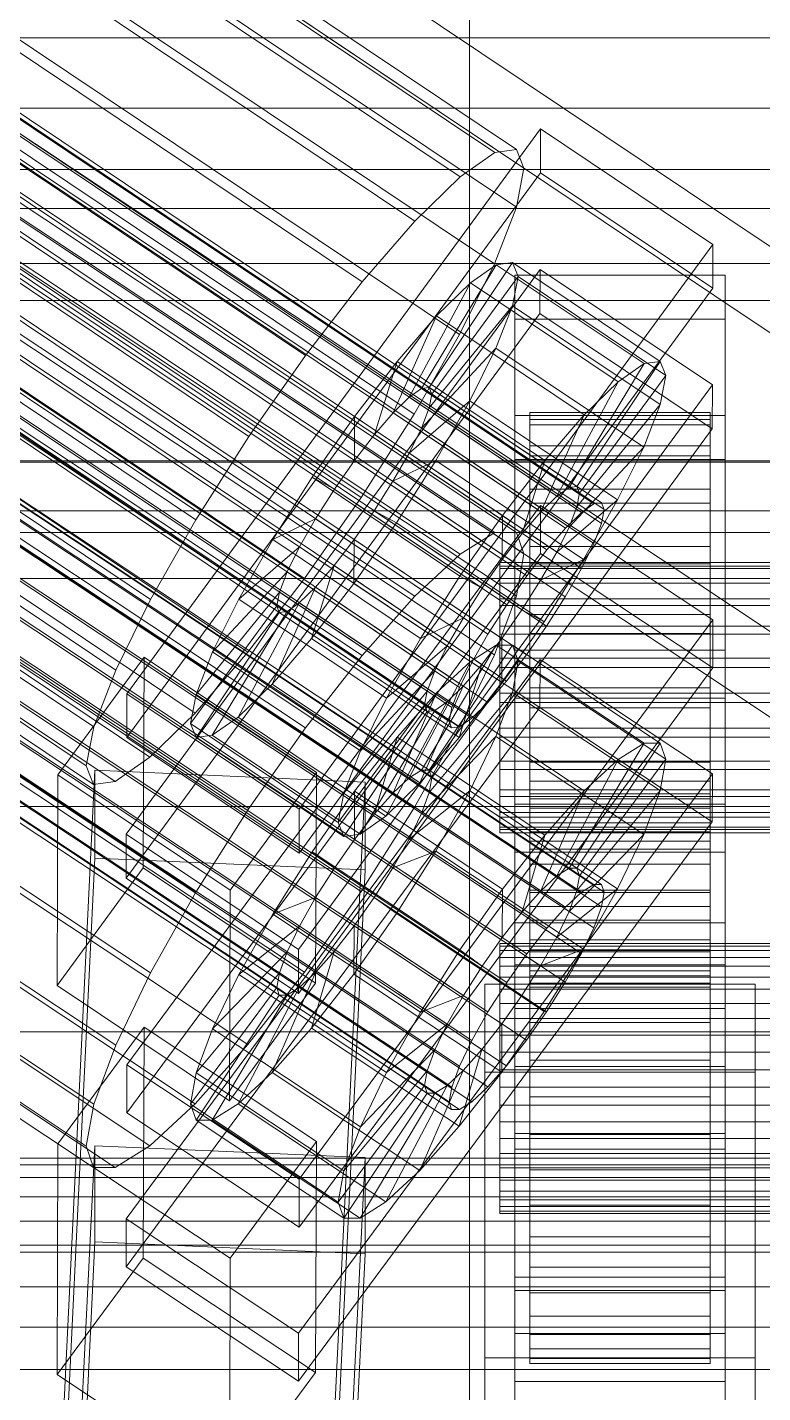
# Model space of a CAD drawing. Header units: millimetres. Extents: x -1970 to 34302, y -65268 to 6837.
# Drawn here: x -179.4 to -130.5, y -33039 to -32948.1 of the extents above; entities that cross this region are included whole.
import ezdxf

# ---------------------------------------------------------------- set-up
doc = ezdxf.new("R2010")
doc.units = ezdxf.units.MM
for name, color, linetype, lineweight in [('frontal_adapter-mix', 7, 'Continuous', 0), ('frontal_C01', 7, 'Continuous', 0), ('frontal_C01-mix', 7, 'Continuous', 0), ('frontal_C02', 7, 'Continuous', 0), ('frontal_mezcladora', 7, 'Continuous', 0)]:
    doc.layers.add(name, color=color, linetype=linetype, lineweight=lineweight)

msp = doc.modelspace()

# ---------------------------------------------------------------- linework, layer by layer
at = {"layer": 'frontal_adapter-mix'}
for q in [(-150, -33050), (150, -33000)]:
    msp.add_line((-150, -33000), q, dxfattribs=at)
at = {"layer": 'frontal_C01'}
for p, q in [((-332.629, -32859.442), (-148.32, -32981.773)), ((-331.181, -32859.435), (-146.872, -32981.766)), ((-334.938, -32860.889), (-150.629, -32983.22)), ((-330.692, -32860.868), (-146.383, -32983.199)), ((-356.348, -32863.812), (-142.549, -33005.717)), ((-355.53, -32863.299), (-141.731, -33005.204)), ((-355.017, -32863.297), (-141.218, -33005.201)), ((-354.844, -32863.805), (-141.045, -33005.709)), ((-337.95, -32863.678), (-153.641, -32986.009)), ((-331.197, -32863.644), (-146.887, -32985.976)), ((-357.415, -32864.8), (-143.617, -33006.705)), ((-355.022, -32864.788), (-141.224, -33006.693)), ((-358.659, -32866.196), (-144.861, -33008.101)), ((-355.541, -32866.181), (-141.742, -33008.085)), ((-146.196, -33009.81), (-359.995, -32867.905)), ((-356.363, -32867.887), (-142.565, -33009.792)), ((-341.461, -32867.618), (-157.152, -32989.949)), ((-332.659, -32867.574), (-148.35, -32989.906)), ((-361.332, -32869.811), (-147.533, -33011.715)), ((-357.434, -32869.791), (-143.635, -33011.696)), ((-362.578, -32871.783), (-148.779, -33013.687)), ((-358.68, -32871.763), (-144.881, -33013.668)), ((-160.922, -32994.772), (-345.231, -32872.441)), ((-334.981, -32872.39), (-150.672, -32994.721)), ((-363.648, -32873.687), (-149.85, -33015.591)), ((-360.017, -32873.669), (-146.218, -33015.573)), ((-364.471, -32875.393), (-150.672, -33017.298)), ((-361.352, -32875.378), (-147.554, -33017.282)), ((-364.989, -32876.786), (-151.191, -33018.69)), ((-362.596, -32876.774), (-148.798, -33018.678)), ((-365.168, -32877.769), (-151.369, -33019.674)), ((-364.995, -32878.277), (-151.196, -33020.182)), ((-364.482, -32878.275), (-150.683, -33020.179)), ((-363.664, -32877.762), (-149.865, -33019.666)), ((-349.002, -32877.818), (-164.693, -33000.15)), ((-338.003, -32877.764), (-153.694, -33000.095)), ((-352.519, -32883.383), (-168.21, -33005.715)), ((-341.52, -32883.329), (-157.211, -33005.66)), ((-355.541, -32888.757), (-171.232, -33011.088)), ((-345.291, -32888.706), (-160.982, -33011.037)), ((-357.863, -32893.573), (-173.554, -33015.904)), ((-349.061, -32893.529), (-164.752, -33015.86)), ((-359.326, -32897.503), (-175.016, -33019.834)), ((-352.572, -32897.469), (-168.263, -33019.801)), ((-355.584, -32900.258), (-171.275, -33022.589)), ((-359.83, -32900.279), (-175.521, -33022.611)), ((-359.341, -32901.713), (-175.032, -33024.044)), ((-357.893, -32901.705), (-173.584, -33024.037)), ((-130, -32988.369), (-228.298, -32923.125)), ((-228.298, -32928.813), (-130, -32994.056)), ((425, -32948.837), (-425, -32948.837)), ((450, -32953.515), (-450, -32953.515)), ((-425, -32960.205), (425, -32960.205)), ((-450, -32966.322), (450, -32966.322)), ((-172.809, -33017.208), (-145.277, -32979.969)), ((-145.289, -32983.17), (-145.277, -32979.969)), ((-145.277, -32979.969), (-133.809, -32987.58)), ((-150.629, -32983.22), (-148.32, -32981.773)), ((-148.32, -32981.773), (-146.872, -32981.766)), ((-146.872, -32981.766), (-146.383, -32983.199)), ((-145.289, -32983.17), (-172.821, -33020.409)), ((-153.641, -32986.009), (-150.629, -32983.22)), ((-146.383, -32983.199), (-146.887, -32985.976)), ((-133.821, -32990.782), (-145.289, -32983.17)), ((-157.152, -32989.949), (-153.641, -32986.009)), ((-146.887, -32985.976), (-148.35, -32989.906)), ((-133.809, -32987.58), (-161.341, -33024.819)), ((-133.809, -32987.58), (-133.821, -32990.782)), ((-153.199, -32997.592), (-148.226, -32989.272)), ((-152.686, -32997.59), (-147.143, -32989.267)), ((-148.226, -32989.272), (-149.953, -32990.355)), ((-147.143, -32989.267), (-148.226, -32989.272)), ((-148.226, -32989.272), (-138.396, -32995.797)), ((-147.143, -32989.267), (-137.313, -32995.791)), ((-146.777, -32990.339), (-147.143, -32989.267)), ((-172.847, -33027.453), (-145.315, -32990.214)), ((-160.922, -32994.772), (-157.152, -32989.949)), ((-148.35, -32989.906), (-150.672, -32994.721)), ((-147, -32992.808), (-147, -32989.606)), ((-147, -32989.606), (-133, -32989.606)), ((-147, -33035.08), (-147, -32989.606)), ((-145.327, -32993.416), (-145.315, -32990.214)), ((-145.315, -32990.214), (-133.847, -32997.826)), ((-133, -32989.606), (-133, -32992.808)), ((-133, -32989.606), (-133, -33035.08)), ((-161.353, -33028.021), (-133.821, -32990.782)), ((-154.017, -32998.105), (-149.953, -32990.355)), ((-152.513, -32998.097), (-146.777, -32990.339)), ((-149.953, -32990.355), (-152.207, -32992.441)), ((-149.953, -32990.355), (-140.123, -32996.879)), ((-147.155, -32992.416), (-146.777, -32990.339)), ((-146.777, -32990.339), (-136.948, -32996.864)), ((-155.085, -32999.093), (-152.207, -32992.441)), ((-152.207, -32992.441), (-154.833, -32995.389)), ((-152.692, -32999.081), (-147.155, -32992.416)), ((-152.207, -32992.441), (-142.377, -32998.966)), ((-148.249, -32995.356), (-147.155, -32992.416)), ((-147.155, -32992.416), (-137.325, -32998.94)), ((-133, -32992.808), (-147, -32992.808)), ((-147, -32992.808), (-147, -33038.281)), ((-133, -33038.281), (-133, -32992.808)), ((-145.327, -32993.416), (-172.859, -33030.655)), ((-133.859, -33001.028), (-145.327, -32993.416)), ((-164.693, -33000.15), (-160.922, -32994.772)), ((-150.672, -32994.721), (-153.694, -33000.095)), ((-154.833, -32995.389), (-157.653, -32998.996)), ((-156.329, -33000.489), (-154.833, -32995.389)), ((-154.833, -32995.389), (-145.003, -33001.913)), ((-153.21, -33000.474), (-148.249, -32995.356)), ((-149.985, -32998.958), (-148.249, -32995.356)), ((-148.249, -32995.356), (-138.419, -33001.88)), ((-138.396, -32995.797), (-143.369, -33004.116)), ((-137.313, -32995.791), (-142.856, -33004.114)), ((-140.123, -32996.879), (-138.396, -32995.797)), ((-138.396, -32995.797), (-137.313, -32995.791)), ((-137.313, -32995.791), (-136.948, -32996.864)), ((-140.123, -32996.879), (-144.188, -33004.629)), ((-136.948, -32996.864), (-142.683, -33004.622)), ((-142.377, -32998.966), (-140.123, -32996.879)), ((-136.948, -32996.864), (-137.325, -32998.94)), ((-133.847, -32997.826), (-161.379, -33035.065)), ((-155.085, -32999.093), (-154.017, -32998.105)), ((-154.017, -32998.105), (-153.199, -32997.592)), ((-144.188, -33004.629), (-154.017, -32998.105)), ((-153.199, -32997.592), (-152.686, -32997.59)), ((-143.369, -33004.116), (-153.199, -32997.592)), ((-152.513, -32998.097), (-152.692, -32999.081)), ((-142.856, -33004.114), (-152.686, -32997.59)), ((-152.686, -32997.59), (-152.513, -32998.097)), ((-142.683, -33004.622), (-152.513, -32998.097)), ((-133.847, -32997.826), (-133.859, -33001.028)), ((-157.653, -32998.996), (-160.474, -33003.019)), ((-157.653, -32998.996), (-157.665, -33002.198)), ((-147.823, -33005.521), (-157.653, -32998.996)), ((-156.329, -33000.489), (-155.085, -32999.093)), ((-145.255, -33005.617), (-155.085, -32999.093)), ((-154.033, -33002.18), (-149.985, -32998.958)), ((-152.692, -32999.081), (-153.21, -33000.474)), ((-142.862, -33005.605), (-152.692, -32999.081)), ((-152.246, -33002.978), (-149.985, -32998.958)), ((-149.985, -32998.958), (-140.156, -33005.483)), ((-146, -33009.138), (-146, -32999.158)), ((-146, -32999.158), (-146, -32999.489)), ((-146, -32999.158), (-134, -32999.158)), ((-146, -33000.119), (-146, -32999.158)), ((-142.377, -32998.966), (-145.255, -33005.617)), ((-145.003, -33001.913), (-142.377, -32998.966)), ((-137.325, -32998.94), (-142.862, -33005.605)), ((-137.325, -32998.94), (-138.419, -33001.88)), ((-134, -32999.489), (-134, -32999.158)), ((-134, -32999.158), (-134, -33009.138)), ((-134, -32999.158), (-134, -33000.119)), ((-168.21, -33005.715), (-164.693, -33000.15)), ((-153.694, -33000.095), (-157.211, -33005.66)), ((-147, -33003.054), (-147, -32999.852)), ((-147, -32999.852), (-133, -32999.852)), ((-147, -33045.325), (-147, -32999.852)), ((-146, -33009.295), (-146, -32999.489)), ((-146, -32999.489), (-146, -33001.09)), ((-146, -32999.489), (-134, -32999.489)), ((-146, -33009.593), (-146, -33000.119)), ((-146, -33000.119), (-134, -33000.119)), ((-146, -33002.307), (-146, -33000.119)), ((-134, -33001.09), (-134, -32999.489)), ((-134, -32999.489), (-134, -33009.295)), ((-134, -33000.119), (-134, -33009.593)), ((-134, -33000.119), (-134, -33002.307)), ((-133, -32999.852), (-133, -33003.054)), ((-133, -32999.852), (-133, -33045.325)), ((-161.391, -33038.267), (-133.859, -33001.028)), ((-157.665, -33002.198), (-156.329, -33000.489)), ((-146.499, -33007.014), (-156.329, -33000.489)), ((-153.21, -33000.474), (-154.033, -33002.18)), ((-143.38, -33006.998), (-153.21, -33000.474)), ((-146, -33010.053), (-146, -33001.09)), ((-146, -33001.09), (-146, -33003.851)), ((-146, -33001.09), (-134, -33001.09)), ((-134, -33003.851), (-134, -33001.09)), ((-134, -33001.09), (-134, -33010.053)), ((-147.823, -33005.521), (-145.003, -33001.913)), ((-145.003, -33001.913), (-146.499, -33007.014)), ((-138.419, -33001.88), (-143.38, -33006.998)), ((-138.419, -33001.88), (-140.156, -33005.483)), ((-159.001, -33004.103), (-157.665, -33002.198)), ((-157.665, -33002.198), (-147.835, -33008.722)), ((-154.033, -33002.18), (-155.103, -33004.084)), ((-144.203, -33008.704), (-154.033, -33002.18)), ((-146, -33010.629), (-146, -33002.307)), ((-146, -33002.307), (-134, -33002.307)), ((-146, -33005.573), (-146, -33002.307)), ((-134, -33002.307), (-134, -33010.629)), ((-134, -33002.307), (-134, -33005.573)), ((-160.474, -33003.019), (-163.105, -33007.182)), ((-159.001, -33004.103), (-160.474, -33003.019)), ((-160.474, -33003.019), (-150.644, -33009.543)), ((-155.103, -33004.084), (-152.246, -33002.978)), ((-154.877, -33007.141), (-152.246, -33002.978)), ((-152.246, -33002.978), (-142.416, -33009.502)), ((-133, -33003.054), (-147, -33003.054)), ((-147, -33003.054), (-147, -33048.527)), ((-146, -33011.361), (-146, -33003.851)), ((-146, -33003.851), (-146, -33007.585)), ((-146, -33003.851), (-134, -33003.851)), ((-134, -33007.585), (-134, -33003.851)), ((-134, -33003.851), (-134, -33011.361)), ((-133, -33048.527), (-133, -33003.054)), ((-160.247, -33006.075), (-159.001, -33004.103)), ((-149.171, -33010.628), (-159.001, -33004.103)), ((-155.103, -33004.084), (-156.35, -33006.056)), ((-145.274, -33010.608), (-155.103, -33004.084)), ((-144.188, -33004.629), (-145.255, -33005.617)), ((-143.369, -33004.116), (-144.188, -33004.629)), ((-142.856, -33004.114), (-143.369, -33004.116)), ((-142.862, -33005.605), (-142.683, -33004.622)), ((-142.683, -33004.622), (-142.856, -33004.114)), ((-157.211, -33005.66), (-160.982, -33011.037)), ((-150.644, -33009.543), (-147.823, -33005.521)), ((-147.835, -33008.722), (-147.823, -33005.521)), ((-145.255, -33005.617), (-146.499, -33007.014)), ((-146, -33012.176), (-146, -33005.573)), ((-146, -33005.573), (-134, -33005.573)), ((-146, -33009.693), (-146, -33005.573)), ((-140.156, -33005.483), (-144.203, -33008.704)), ((-143.38, -33006.998), (-142.862, -33005.605)), ((-142.549, -33005.717), (-141.731, -33005.204)), ((-140.156, -33005.483), (-142.416, -33009.502)), ((-141.731, -33005.204), (-141.218, -33005.201)), ((-141.218, -33005.201), (-141.045, -33005.709)), ((-134, -33005.573), (-134, -33012.176)), ((-134, -33005.573), (-134, -33009.693)), ((-171.232, -33011.088), (-168.21, -33005.715)), ((-160.247, -33006.075), (-163.105, -33007.182)), ((-161.318, -33007.979), (-160.247, -33006.075)), ((-150.417, -33012.6), (-160.247, -33006.075)), ((-156.35, -33006.056), (-157.686, -33007.961)), ((-156.35, -33006.056), (-154.877, -33007.141)), ((-146.52, -33012.58), (-156.35, -33006.056)), ((-143.617, -33006.705), (-142.549, -33005.717)), ((-141.045, -33005.709), (-141.224, -33006.693)), ((-163.105, -33007.182), (-165.365, -33011.201)), ((-163.105, -33007.182), (-153.275, -33013.706)), ((-157.698, -33011.163), (-154.877, -33007.141)), ((-154.877, -33007.141), (-145.047, -33013.665)), ((-146.499, -33007.014), (-147.835, -33008.722)), ((-144.861, -33008.101), (-143.617, -33006.705)), ((-144.203, -33008.704), (-143.38, -33006.998)), ((-141.224, -33006.693), (-141.742, -33008.085)), ((-161.318, -33007.979), (-165.365, -33011.201)), ((-162.14, -33009.686), (-161.318, -33007.979)), ((-151.488, -33014.504), (-161.318, -33007.979)), ((-157.686, -33007.961), (-159.022, -33009.67)), ((-157.686, -33007.961), (-157.698, -33011.163)), ((-147.856, -33014.486), (-157.686, -33007.961)), ((-146.196, -33009.81), (-144.861, -33008.101)), ((-146, -33013.129), (-146, -33007.585)), ((-146, -33007.585), (-146, -33012.036)), ((-146, -33007.585), (-134, -33007.585)), ((-141.742, -33008.085), (-142.565, -33009.792)), ((-134, -33012.036), (-134, -33007.585)), ((-134, -33007.585), (-134, -33013.129)), ((-147.835, -33008.722), (-149.171, -33010.628)), ((-148, -33009.593), (-148, -33009.138)), ((-148, -33009.138), (-148, -33009.295)), ((-148, -33009.138), (148, -33009.138)), ((-148, -33009.295), (-148, -33010.053)), ((-148, -33009.295), (148, -33009.295)), ((-146, -33009.295), (-146, -33009.138)), ((-134, -33009.138), (-146, -33009.138)), ((-146, -33009.138), (-146, -33009.593)), ((-146, -33010.053), (-146, -33009.295)), ((-134, -33009.295), (-146, -33009.295)), ((-145.274, -33010.608), (-144.203, -33008.704)), ((-134, -33009.138), (-134, -33009.295)), ((-134, -33009.593), (-134, -33009.138)), ((-134, -33009.295), (-134, -33010.053)), ((-162.14, -33009.686), (-167.102, -33014.804)), ((-162.659, -33011.078), (-162.14, -33009.686)), ((-152.311, -33016.21), (-162.14, -33009.686)), ((-159.022, -33009.67), (-160.518, -33014.771)), ((-159.022, -33009.67), (-160.266, -33011.066)), ((-149.192, -33016.195), (-159.022, -33009.67)), ((-153.275, -33013.706), (-150.644, -33009.543)), ((-150.644, -33009.543), (-149.171, -33010.628)), ((-148, -33010.629), (-148, -33009.593)), ((-148, -33009.593), (148, -33009.593)), ((-148, -33010.053), (-148, -33011.361)), ((-148, -33010.053), (148, -33010.053)), ((-147.533, -33011.715), (-146.196, -33009.81)), ((-134, -33009.593), (-146, -33009.593)), ((-146, -33009.593), (-146, -33010.629)), ((-146, -33014.128), (-146, -33009.693)), ((-146, -33009.693), (-134, -33009.693)), ((-146, -33014.388), (-146, -33009.693)), ((-146, -33011.361), (-146, -33010.053)), ((-134, -33010.053), (-146, -33010.053)), ((-142.416, -33009.502), (-145.274, -33010.608)), ((-142.416, -33009.502), (-145.047, -33013.665)), ((-142.565, -33009.792), (-143.635, -33011.696)), ((-134, -33010.629), (-134, -33009.593)), ((-134, -33009.693), (-134, -33014.128)), ((-134, -33009.693), (-134, -33014.388)), ((-134, -33010.053), (-134, -33011.361)), ((-173.554, -33015.904), (-171.232, -33011.088)), ((-162.659, -33011.078), (-168.196, -33017.743)), ((-160.982, -33011.037), (-164.752, -33015.86)), ((-160.266, -33011.066), (-163.144, -33017.718)), ((-162.837, -33012.062), (-162.659, -33011.078)), ((-152.829, -33017.603), (-162.659, -33011.078)), ((-160.266, -33011.066), (-161.333, -33012.055)), ((-150.436, -33017.591), (-160.266, -33011.066)), ((-149.171, -33010.628), (-150.417, -33012.6)), ((-148, -33012.176), (-148, -33010.629)), ((-148, -33010.629), (148, -33010.629)), ((-146.52, -33012.58), (-145.274, -33010.608)), ((-134, -33010.629), (-146, -33010.629)), ((-146, -33010.629), (-146, -33012.176)), ((-134, -33012.176), (-134, -33010.629)), ((-165.365, -33011.201), (-167.102, -33014.804)), ((-161.333, -33012.055), (-165.397, -33019.804)), ((-165.365, -33011.201), (-155.535, -33017.726)), ((-161.333, -33012.055), (-162.151, -33012.567)), ((-151.503, -33018.579), (-161.333, -33012.055)), ((-160.518, -33014.771), (-157.698, -33011.163)), ((-157.698, -33011.163), (-147.868, -33017.687)), ((-148.779, -33013.687), (-147.533, -33011.715)), ((-148, -33011.361), (-148, -33013.129)), ((-148, -33011.361), (148, -33011.361)), ((-146, -33013.129), (-146, -33011.361)), ((-134, -33011.361), (-146, -33011.361)), ((-146, -33012.036), (-146, -33015.238)), ((-134, -33012.036), (-146, -33012.036)), ((-146, -33012.036), (-146, -33016.902)), ((-143.635, -33011.696), (-144.881, -33013.668)), ((-134, -33011.361), (-134, -33013.129)), ((-134, -33015.238), (-134, -33012.036)), ((-134, -33016.902), (-134, -33012.036)), ((-162.837, -33012.062), (-168.573, -33019.82)), ((-162.664, -33012.57), (-168.208, -33020.892)), ((-162.151, -33012.567), (-167.125, -33020.887)), ((-162.664, -33012.57), (-162.837, -33012.062)), ((-153.008, -33018.586), (-162.837, -33012.062)), ((-162.151, -33012.567), (-162.664, -33012.57)), ((-152.835, -33019.094), (-162.664, -33012.57)), ((-152.321, -33019.092), (-162.151, -33012.567)), ((-153.275, -33013.706), (-150.417, -33012.6)), ((-150.417, -33012.6), (-151.488, -33014.504)), ((-148, -33014.128), (-148, -33012.176)), ((-148, -33012.176), (148, -33012.176)), ((-147.856, -33014.486), (-146.52, -33012.58)), ((-145.047, -33013.665), (-146.52, -33012.58)), ((-134, -33012.176), (-146, -33012.176)), ((-146, -33012.176), (-146, -33014.128)), ((-134, -33014.128), (-134, -33012.176)), ((-155.535, -33017.726), (-153.275, -33013.706)), ((-149.85, -33015.591), (-148.779, -33013.687)), ((-148, -33013.129), (-148, -33015.238)), ((-148, -33013.129), (148, -33013.129)), ((-145.047, -33013.665), (-147.868, -33017.687)), ((-144.881, -33013.668), (-146.218, -33015.573)), ((-146, -33015.238), (-146, -33013.129)), ((-134, -33013.129), (-146, -33013.129)), ((-134, -33013.129), (-134, -33015.238)), ((-177.394, -33022.454), (-171.658, -33014.696)), ((-171.715, -33030.064), (-171.658, -33014.696)), ((-171.658, -33014.696), (-160.19, -33022.307)), ((-163.144, -33017.718), (-160.518, -33014.771)), ((-160.518, -33014.771), (-150.688, -33021.295)), ((-155.535, -33017.726), (-151.488, -33014.504)), ((-151.488, -33014.504), (-152.311, -33016.21)), ((-149.192, -33016.195), (-147.856, -33014.486)), ((-148, -33016.352), (-148, -33014.128)), ((-148, -33014.128), (148, -33014.128)), ((-147.868, -33017.687), (-147.856, -33014.486)), ((-134, -33014.128), (-146, -33014.128)), ((-146, -33014.128), (-146, -33016.352)), ((-146, -33016.352), (-146, -33014.388)), ((-146, -33014.388), (-134, -33014.388)), ((-146, -33019.337), (-146, -33014.388)), ((-134, -33016.352), (-134, -33014.128)), ((-134, -33014.388), (-134, -33016.352)), ((-134, -33014.388), (-134, -33019.337)), ((-167.102, -33014.804), (-168.196, -33017.743)), ((-167.102, -33014.804), (-157.272, -33021.328)), ((-150.672, -33017.298), (-149.85, -33015.591)), ((-148, -33015.238), (-148, -33017.543)), ((148, -33015.238), (-148, -33015.238)), ((-146.218, -33015.573), (-147.554, -33017.282)), ((-146, -33015.238), (-134, -33015.238)), ((-146, -33017.543), (-146, -33015.238)), ((-134, -33015.238), (-134, -33017.543)), ((-175.016, -33019.834), (-173.554, -33015.904)), ((-164.752, -33015.86), (-168.263, -33019.801)), ((-157.272, -33021.328), (-152.311, -33016.21)), ((-152.311, -33016.21), (-152.829, -33017.603)), ((-150.688, -33021.295), (-149.192, -33016.195)), ((-150.436, -33017.591), (-149.192, -33016.195)), ((-148, -33018.696), (-148, -33016.352)), ((-148, -33016.352), (148, -33016.352)), ((-134, -33016.352), (-146, -33016.352)), ((-146, -33016.352), (-146, -33018.696)), ((-134, -33018.696), (-134, -33016.352)), ((-172.809, -33017.208), (-172.821, -33020.409)), ((-161.341, -33024.819), (-172.809, -33017.208)), ((-151.191, -33018.69), (-150.672, -33017.298)), ((-147.554, -33017.282), (-148.798, -33018.678)), ((-146, -33017.543), (-146, -33016.902)), ((-146, -33016.902), (-146, -33021.851)), ((-146, -33016.902), (-134, -33016.902)), ((-134, -33021.851), (-134, -33016.902)), ((-134, -33016.902), (-134, -33017.543)), ((-168.196, -33017.743), (-168.573, -33019.82)), ((-168.196, -33017.743), (-158.366, -33024.268)), ((-165.397, -33019.804), (-163.144, -33017.718)), ((-163.144, -33017.718), (-153.314, -33024.243)), ((-158.366, -33024.268), (-152.829, -33017.603)), ((-157.272, -33021.328), (-155.535, -33017.726)), ((-153.314, -33024.243), (-150.436, -33017.591)), ((-152.829, -33017.603), (-153.008, -33018.586)), ((-151.503, -33018.579), (-150.436, -33017.591)), ((-147.868, -33017.687), (-150.688, -33021.295)), ((-148, -33017.543), (-148, -33019.887)), ((-148, -33017.543), (148, -33017.543)), ((-146, -33019.887), (-146, -33017.543)), ((-134, -33017.543), (-146, -33017.543)), ((-134, -33017.543), (-134, -33019.887)), ((-158.743, -33026.344), (-153.008, -33018.586)), ((-158.378, -33027.417), (-152.835, -33019.094)), ((-157.295, -33027.411), (-152.321, -33019.092)), ((-155.567, -33026.329), (-151.503, -33018.579)), ((-153.008, -33018.586), (-152.835, -33019.094)), ((-152.835, -33019.094), (-152.321, -33019.092)), ((-152.321, -33019.092), (-151.503, -33018.579)), ((-151.369, -33019.674), (-151.191, -33018.69)), ((-148.798, -33018.678), (-149.865, -33019.666)), ((-148, -33021.001), (-148, -33018.696)), ((-148, -33018.696), (148, -33018.696)), ((-146, -33018.696), (-146, -33019.337)), ((-134, -33018.696), (-146, -33018.696)), ((-146, -33018.696), (-146, -33021.001)), ((-134, -33019.337), (-134, -33018.696)), ((-134, -33021.001), (-134, -33018.696)), ((-175.521, -33022.611), (-175.016, -33019.834)), ((-168.263, -33019.801), (-171.275, -33022.589)), ((-168.573, -33019.82), (-168.208, -33020.892)), ((-168.573, -33019.82), (-158.743, -33026.344)), ((-167.125, -33020.887), (-165.397, -33019.804)), ((-165.397, -33019.804), (-155.567, -33026.329)), ((-151.196, -33020.182), (-151.369, -33019.674)), ((-150.683, -33020.179), (-151.196, -33020.182)), ((-149.865, -33019.666), (-150.683, -33020.179)), ((-148, -33019.887), (-148, -33022.111)), ((-148, -33019.887), (148, -33019.887)), ((-146, -33019.337), (-134, -33019.337)), ((-146, -33024.203), (-146, -33019.337)), ((-146, -33022.111), (-146, -33019.887)), ((-146, -33019.887), (-146, -33021.851)), ((-134, -33019.887), (-146, -33019.887)), ((-134, -33019.337), (-134, -33024.203)), ((-134, -33021.851), (-134, -33019.887)), ((-134, -33019.887), (-134, -33022.111)), ((-172.821, -33020.409), (-161.353, -33028.021)), ((-168.208, -33020.892), (-167.125, -33020.887)), ((-168.208, -33020.892), (-158.378, -33027.417)), ((-167.125, -33020.887), (-157.295, -33027.411)), ((-148, -33023.109), (-148, -33021.001)), ((-148, -33021.001), (148, -33021.001)), ((-146, -33021.001), (-146, -33024.203)), ((-134, -33021.001), (-146, -33021.001)), ((-146, -33021.001), (-146, -33023.109)), ((-134, -33024.203), (-134, -33021.001)), ((-134, -33023.109), (-134, -33021.001)), ((-158.366, -33024.268), (-157.272, -33021.328)), ((-150.688, -33021.295), (-153.314, -33024.243)), ((-146, -33021.851), (-146, -33026.545)), ((-146, -33021.851), (-134, -33021.851)), ((-134, -33026.545), (-134, -33021.851)), ((-177.811, -33081.409), (-174.943, -33022.59)), ((-177.394, -33022.454), (-177.451, -33037.822)), ((-165.926, -33030.065), (-177.394, -33022.454)), ((-175.032, -33024.044), (-175.521, -33022.611)), ((-174.943, -33028.994), (-174.943, -33022.59)), ((-174.943, -33022.59), (-156.962, -33023.377)), ((-171.275, -33022.589), (-173.584, -33024.037)), ((-160.19, -33022.307), (-165.926, -33030.065)), ((-160.19, -33022.307), (-160.247, -33037.676)), ((-148, -33022.111), (-148, -33024.062)), ((-148, -33022.111), (148, -33022.111)), ((-146, -33024.062), (-146, -33022.111)), ((-146, -33022.111), (-146, -33026.545)), ((-134, -33022.111), (-146, -33022.111)), ((-134, -33026.545), (-134, -33022.111)), ((-134, -33022.111), (-134, -33024.062)), ((-311.15, -33023.41), (311.15, -33023.41)), ((-311.15, -33023.853), (311.15, -33023.853)), ((-156.962, -33023.377), (-159.83, -33082.196)), ((-156.962, -33023.377), (-156.962, -33029.781)), ((-148, -33024.878), (-148, -33023.109)), ((-148, -33023.109), (148, -33023.109)), ((-146, -33023.109), (-146, -33028.654)), ((-134, -33023.109), (-146, -33023.109)), ((-146, -33023.109), (-146, -33024.878)), ((-134, -33028.654), (-134, -33023.109)), ((-134, -33024.878), (-134, -33023.109)), ((-311.15, -33024.695), (311.15, -33024.695)), ((-173.584, -33024.037), (-175.032, -33024.044)), ((-158.743, -33026.344), (-158.366, -33024.268)), ((-153.314, -33024.243), (-155.567, -33026.329)), ((-148, -33024.062), (-148, -33025.609)), ((-148, -33024.062), (148, -33024.062)), ((-146, -33025.609), (-146, -33024.062)), ((-146, -33024.062), (-146, -33030.666)), ((-134, -33024.062), (-146, -33024.062)), ((-146, -33024.203), (-134, -33024.203)), ((-146, -33028.654), (-146, -33024.203)), ((-134, -33030.666), (-134, -33024.062)), ((-134, -33024.062), (-134, -33025.609)), ((-134, -33024.203), (-134, -33028.654)), ((-161.353, -33028.021), (-161.341, -33024.819)), ((-148, -33026.186), (-148, -33024.878)), ((-148, -33024.878), (148, -33024.878)), ((-148, -33025.609), (-148, -33026.645)), ((-148, -33025.609), (148, -33025.609)), ((-146, -33024.878), (-146, -33032.387)), ((-134, -33024.878), (-146, -33024.878)), ((-146, -33024.878), (-146, -33026.186)), ((-146, -33026.645), (-146, -33025.609)), ((-146, -33025.609), (-146, -33033.931)), ((-134, -33025.609), (-146, -33025.609)), ((-134, -33032.387), (-134, -33024.878)), ((-134, -33026.186), (-134, -33024.878)), ((-134, -33033.931), (-134, -33025.609)), ((-134, -33025.609), (-134, -33026.645)), ((-311.15, -33025.993), (311.15, -33025.993)), ((-158.378, -33027.417), (-158.743, -33026.344)), ((-155.567, -33026.329), (-157.295, -33027.411)), ((-148, -33026.944), (-148, -33026.186)), ((-148, -33026.186), (148, -33026.186)), ((-146, -33026.186), (-146, -33035.149)), ((-134, -33026.186), (-146, -33026.186)), ((-146, -33026.186), (-146, -33026.944)), ((-146, -33026.545), (-146, -33030.666)), ((-146, -33026.545), (-134, -33026.545)), ((-134, -33035.149), (-134, -33026.186)), ((-134, -33026.944), (-134, -33026.186)), ((-134, -33030.666), (-134, -33026.545)), ((-172.847, -33027.453), (-172.859, -33030.655)), ((-161.379, -33035.065), (-172.847, -33027.453)), ((-157.295, -33027.411), (-158.378, -33027.417)), ((-148, -33026.645), (-148, -33027.101)), ((-148, -33026.645), (148, -33026.645)), ((-148, -33027.101), (-148, -33026.944)), ((-148, -33026.944), (148, -33026.944)), ((-148, -33027.101), (148, -33027.101)), ((-146, -33027.101), (-146, -33026.645)), ((-146, -33026.645), (-146, -33036.119)), ((-134, -33026.645), (-146, -33026.645)), ((-146, -33026.944), (-146, -33036.749)), ((-134, -33026.944), (-146, -33026.944)), ((-146, -33026.944), (-146, -33027.101)), ((-146, -33027.101), (-146, -33037.08)), ((-134, -33027.101), (-146, -33027.101)), ((-134, -33036.119), (-134, -33026.645)), ((-134, -33026.645), (-134, -33027.101)), ((-134, -33036.749), (-134, -33026.944)), ((-134, -33027.101), (-134, -33026.944)), ((-134, -33037.08), (-134, -33027.101)), ((-311.15, -33027.62), (311.15, -33027.62)), ((-450, -33029.217), (450, -33029.217)), ((-177.811, -33087.814), (-174.943, -33028.994)), ((-156.962, -33029.781), (-174.943, -33028.994)), ((-146, -33028.654), (-134, -33028.654)), ((-146, -33032.387), (-146, -33028.654)), ((-134, -33028.654), (-134, -33032.387)), ((-311.15, -33029.684), (311.15, -33029.684)), ((-171.715, -33030.064), (-177.451, -33037.822)), ((-160.247, -33037.676), (-171.715, -33030.064)), ((-165.983, -33045.434), (-165.926, -33030.065)), ((-159.83, -33088.6), (-156.962, -33029.781)), ((-172.859, -33030.655), (-161.391, -33038.267)), ((-146, -33030.666), (-146, -33033.931)), ((-146, -33030.666), (-134, -33030.666)), ((-134, -33033.931), (-134, -33030.666)), ((-311.15, -33031.985), (311.15, -33031.985)), ((-147, -33047.593), (-147, -33032.224)), ((-147, -33032.224), (-133, -33032.224)), ((-147, -33041.698), (-147, -33032.224)), ((-146, -33032.387), (-134, -33032.387)), ((-146, -33035.149), (-146, -33032.387)), ((-134, -33032.387), (-134, -33035.149)), ((-133, -33032.224), (-133, -33047.593)), ((-133, -33032.224), (-133, -33041.698)), ((-311.15, -33034.675), (311.15, -33034.675)), ((-146, -33033.931), (-146, -33036.119)), ((-146, -33033.931), (-134, -33033.931)), ((-134, -33036.119), (-134, -33033.931)), ((-161.391, -33038.267), (-161.379, -33035.065)), ((-133, -33035.08), (-147, -33035.08)), ((-147, -33035.08), (-147, -33038.281)), ((-146, -33035.149), (-134, -33035.149)), ((-146, -33036.749), (-146, -33035.149)), ((-134, -33035.149), (-134, -33036.749)), ((-133, -33038.281), (-133, -33035.08)), ((-146, -33036.119), (-146, -33037.08)), ((-146, -33036.119), (-134, -33036.119)), ((-134, -33037.08), (-134, -33036.119)), ((-311.15, -33037.494), (311.15, -33037.494)), ((-149, -33043.11), (-149, -33036.707)), ((-149, -33036.707), (-131, -33036.707)), ((-149, -33081.801), (-149, -33036.707)), ((-146, -33036.749), (-134, -33036.749)), ((-146, -33037.08), (-146, -33036.749)), ((-146, -33037.08), (-134, -33037.08)), ((-134, -33036.749), (-134, -33037.08)), ((-131, -33036.707), (-131, -33043.11)), ((-131, -33036.707), (-131, -33081.801)), ((-177.451, -33037.822), (-165.983, -33045.434)), ((-165.983, -33045.434), (-160.247, -33037.676)), ((-147, -33038.281), (-133, -33038.281))]:
    msp.add_line(p, q, dxfattribs=at)
at = {"layer": 'frontal_C01-mix'}
for p in [(-150, -32744.944), (150, -33000)]:
    msp.add_line(p, (-150, -33000), dxfattribs=at)
at = {"layer": 'frontal_C02'}
for p, q in [((-332.629, -32832.989), (-148.32, -32956.473)), ((-331.181, -32832.792), (-146.872, -32956.276)), ((-334.938, -32834.613), (-150.629, -32958.097)), ((-330.692, -32834.035), (-146.383, -32957.519)), ((-355.53, -32836.63), (-141.731, -32979.872)), ((-355.017, -32836.56), (-141.218, -32979.802)), ((-331.197, -32836.635), (-146.887, -32960.119)), ((-356.348, -32837.206), (-142.549, -32980.447)), ((-354.844, -32837.001), (-141.045, -32980.242)), ((-337.95, -32837.553), (-153.641, -32961.037)), ((-357.415, -32838.247), (-143.617, -32981.489)), ((-355.022, -32837.922), (-141.224, -32981.163)), ((-355.541, -32839.261), (-141.742, -32982.502)), ((-358.659, -32839.685), (-144.861, -32982.926)), ((-356.363, -32840.925), (-142.565, -32984.167)), ((-332.659, -32840.412), (-148.35, -32963.896)), ((-146.196, -32984.661), (-359.995, -32841.419)), ((-341.461, -32841.609), (-157.152, -32965.093)), ((-357.434, -32842.803), (-143.635, -32986.045)), ((-361.332, -32843.333), (-147.533, -32986.575)), ((-358.68, -32844.766), (-144.881, -32988.007)), ((-362.578, -32845.296), (-148.779, -32988.537)), ((-334.981, -32845.111), (-150.672, -32968.595)), ((-160.922, -32969.989), (-345.231, -32846.505)), ((-363.648, -32847.174), (-149.85, -32990.415)), ((-360.017, -32846.68), (-146.218, -32989.921)), ((-361.352, -32848.415), (-147.554, -32991.656)), ((-364.471, -32848.839), (-150.672, -32992.08)), ((-364.989, -32850.177), (-151.191, -32993.419)), ((-362.596, -32849.852), (-148.798, -32993.093)), ((-365.168, -32851.098), (-151.369, -32994.34)), ((-363.664, -32850.894), (-149.865, -32994.135)), ((-338.003, -32850.411), (-153.694, -32973.895)), ((-364.995, -32851.539), (-151.196, -32994.78)), ((-364.482, -32851.469), (-150.683, -32994.711)), ((-349.002, -32851.906), (-164.693, -32975.39)), ((-341.52, -32855.95), (-157.211, -32979.434)), ((-352.519, -32857.446), (-168.21, -32980.93)), ((-345.291, -32861.352), (-160.982, -32984.836)), ((-355.541, -32862.746), (-171.232, -32986.23)), ((-349.061, -32866.248), (-164.752, -32989.732)), ((-357.863, -32867.444), (-173.554, -32990.928)), ((-352.572, -32870.304), (-168.263, -32993.788)), ((-359.326, -32871.222), (-175.016, -32994.706)), ((-359.83, -32873.821), (-175.521, -32997.305)), ((-355.584, -32873.244), (-171.275, -32996.728)), ((-359.341, -32875.065), (-175.032, -32998.549)), ((-357.893, -32874.868), (-173.584, -32998.352)), ((-130, -32962.739), (-228.298, -32896.881)), ((-228.298, -32902.622), (-130, -32968.48)), ((-172.809, -32992.501), (-145.277, -32954.908)), ((-145.289, -32957.831), (-145.277, -32954.908)), ((-145.277, -32954.908), (-133.809, -32962.591)), ((-150.629, -32958.097), (-148.32, -32956.473)), ((-148.32, -32956.473), (-146.872, -32956.276)), ((-146.872, -32956.276), (-146.383, -32957.519)), ((-146.383, -32957.519), (-146.887, -32960.119)), ((300, -32957.599), (-300, -32957.599)), ((-145.289, -32957.831), (-172.821, -32995.424)), ((-153.641, -32961.037), (-150.629, -32958.097)), ((-133.821, -32965.514), (-145.289, -32957.831)), ((-146.887, -32960.119), (-148.35, -32963.896)), ((-157.152, -32965.093), (-153.641, -32961.037)), ((-133.809, -32962.591), (-161.341, -33000.184)), ((-133.809, -32962.591), (-133.821, -32965.514)), ((300, -32963.86), (-300, -32963.86)), ((-152.686, -32972.118), (-147.143, -32963.797)), ((-147.143, -32963.797), (-148.226, -32963.944)), ((-147.143, -32963.797), (-137.313, -32970.383)), ((-146.777, -32964.727), (-147.143, -32963.797)), ((-172.847, -33001.853), (-145.315, -32964.26)), ((-153.199, -32972.188), (-148.226, -32963.944)), ((-152.513, -32972.559), (-146.777, -32964.727)), ((-148.35, -32963.896), (-150.672, -32968.595)), ((-148.226, -32963.944), (-149.953, -32965.159)), ((-148.226, -32963.944), (-138.396, -32970.53)), ((-147.155, -32966.671), (-146.777, -32964.727)), ((-147, -32967.561), (-147, -32964.638)), ((-147, -32964.638), (-133, -32964.638)), ((-147, -33010.542), (-147, -32964.638)), ((-146.777, -32964.727), (-136.948, -32971.313)), ((-145.327, -32967.183), (-145.315, -32964.26)), ((-145.315, -32964.26), (-133.847, -32971.944)), ((-133, -32964.638), (-133, -32967.561)), ((-133, -32964.638), (-133, -33010.542)), ((-161.353, -33003.107), (-133.821, -32965.514)), ((-160.922, -32969.989), (-157.152, -32965.093)), ((-154.017, -32972.763), (-149.953, -32965.159)), ((-149.953, -32965.159), (-152.207, -32967.358)), ((-149.953, -32965.159), (-140.123, -32971.745)), ((-145.327, -32967.183), (-172.859, -33004.776)), ((-155.085, -32973.805), (-152.207, -32967.358)), ((-152.207, -32967.358), (-154.833, -32970.392)), ((-152.692, -32973.48), (-147.155, -32966.671)), ((-152.207, -32967.358), (-142.377, -32973.944)), ((-148.249, -32969.497), (-147.155, -32966.671)), ((-147.155, -32966.671), (-137.325, -32973.257)), ((-133.859, -32974.867), (-145.327, -32967.183)), ((-133, -32967.561), (-147, -32967.561)), ((-147, -32967.561), (-147, -33013.465)), ((-133, -33013.465), (-133, -32967.561)), ((-150.672, -32968.595), (-153.694, -32973.895)), ((-164.693, -32975.39), (-160.922, -32969.989)), ((-153.21, -32974.818), (-148.249, -32969.497)), ((-149.985, -32973.012), (-148.249, -32969.497)), ((-148.249, -32969.497), (-138.419, -32976.083)), ((-154.833, -32970.392), (-157.653, -32974.055)), ((-156.329, -32975.243), (-154.833, -32970.392)), ((-154.833, -32970.392), (-145.003, -32976.978)), ((-138.396, -32970.53), (-143.369, -32978.774)), ((-137.313, -32970.383), (-142.856, -32978.704)), ((-140.123, -32971.745), (-138.396, -32970.53)), ((-138.396, -32970.53), (-137.313, -32970.383)), ((-137.313, -32970.383), (-136.948, -32971.313)), ((-133.847, -32971.944), (-161.379, -33009.537)), ((-140.123, -32971.745), (-144.188, -32979.349)), ((-136.948, -32971.313), (-142.683, -32979.145)), ((-142.377, -32973.944), (-140.123, -32971.745)), ((-136.948, -32971.313), (-137.325, -32973.257)), ((-133.847, -32971.944), (-133.859, -32974.867)), ((-155.085, -32973.805), (-154.017, -32972.763)), ((-154.017, -32972.763), (-153.199, -32972.188)), ((-144.188, -32979.349), (-154.017, -32972.763)), ((-153.199, -32972.188), (-152.686, -32972.118)), ((-143.369, -32978.774), (-153.199, -32972.188)), ((-152.513, -32972.559), (-152.692, -32973.48)), ((-142.856, -32978.704), (-152.686, -32972.118)), ((-152.686, -32972.118), (-152.513, -32972.559)), ((-142.683, -32979.145), (-152.513, -32972.559)), ((-156.329, -32975.243), (-155.085, -32973.805)), ((-145.255, -32980.391), (-155.085, -32973.805)), ((-154.033, -32976.483), (-149.985, -32973.012)), ((-152.692, -32973.48), (-153.21, -32974.818)), ((-142.862, -32980.066), (-152.692, -32973.48)), ((-152.246, -32976.976), (-149.985, -32973.012)), ((-149.985, -32973.012), (-140.156, -32979.598)), ((-146, -32983.777), (-146, -32973.783)), ((-146, -32973.783), (-146, -32974.259)), ((-146, -32973.783), (-134, -32973.783)), ((-146, -32974.601), (-146, -32973.783)), ((-137.325, -32973.257), (-142.862, -32980.066)), ((-137.325, -32973.257), (-138.419, -32976.083)), ((-134, -32974.259), (-134, -32973.783)), ((-134, -32973.783), (-134, -32983.777)), ((-134, -32973.783), (-134, -32974.601)), ((-157.653, -32974.055), (-160.474, -32978.095)), ((-157.653, -32974.055), (-157.665, -32976.977)), ((-147.823, -32980.64), (-157.653, -32974.055)), ((-153.694, -32973.895), (-157.211, -32979.434)), ((-147, -32976.913), (-147, -32973.991)), ((-147, -32973.991), (-133, -32973.991)), ((-147, -33019.895), (-147, -32973.991)), ((-146, -32984.002), (-146, -32974.259)), ((-146, -32974.259), (-146, -32975.996)), ((-146, -32974.259), (-134, -32974.259)), ((-146, -32984.164), (-146, -32974.601)), ((-146, -32974.601), (-134, -32974.601)), ((-146, -32976.657), (-146, -32974.601)), ((-142.377, -32973.944), (-145.255, -32980.391)), ((-145.003, -32976.978), (-142.377, -32973.944)), ((-134, -32975.996), (-134, -32974.259)), ((-134, -32974.259), (-134, -32984.002)), ((-134, -32974.601), (-134, -32984.164)), ((-134, -32974.601), (-134, -32976.657)), ((-133, -32973.991), (-133, -32976.913)), ((-133, -32973.991), (-133, -33019.895)), ((-168.21, -32980.93), (-164.693, -32975.39)), ((-161.391, -33012.459), (-133.859, -32974.867)), ((-157.665, -32976.977), (-156.329, -32975.243)), ((-146.499, -32981.828), (-156.329, -32975.243)), ((-153.21, -32974.818), (-154.033, -32976.483)), ((-143.38, -32981.404), (-153.21, -32974.818)), ((-154.033, -32976.483), (-155.103, -32978.361)), ((-144.203, -32983.069), (-154.033, -32976.483)), ((-146, -32984.825), (-146, -32975.996)), ((-146, -32975.996), (-146, -32978.877)), ((-146, -32975.996), (-134, -32975.996)), ((-138.419, -32976.083), (-143.38, -32981.404)), ((-138.419, -32976.083), (-140.156, -32979.598)), ((-134, -32978.877), (-134, -32975.996)), ((-134, -32975.996), (-134, -32984.825)), ((300, -32977.08), (-300, -32977.08)), ((250, -32976.99), (-250, -32976.99)), ((-159.001, -32978.891), (-157.665, -32976.977)), ((-157.665, -32976.977), (-147.835, -32983.563)), ((-155.103, -32978.361), (-152.246, -32976.976)), ((-154.877, -32981.12), (-152.246, -32976.976)), ((-152.246, -32976.976), (-142.416, -32983.562)), ((-147.823, -32980.64), (-145.003, -32976.978)), ((-133, -32976.913), (-147, -32976.913)), ((-147, -32976.913), (-147, -33022.817)), ((-145.003, -32976.978), (-146.499, -32981.828)), ((-146, -32985.138), (-146, -32976.657)), ((-146, -32976.657), (-134, -32976.657)), ((-146, -32979.812), (-146, -32976.657)), ((-134, -32976.657), (-134, -32985.138)), ((-134, -32976.657), (-134, -32979.812)), ((-133, -33022.817), (-133, -32976.913)), ((-160.474, -32978.095), (-163.105, -32982.239)), ((-159.001, -32978.891), (-160.474, -32978.095)), ((-160.474, -32978.095), (-150.644, -32984.681)), ((-155.103, -32978.361), (-156.35, -32980.324)), ((-145.274, -32984.947), (-155.103, -32978.361)), ((-160.247, -32980.854), (-159.001, -32978.891)), ((-149.171, -32985.477), (-159.001, -32978.891)), ((-146, -32986.19), (-146, -32978.877)), ((-146, -32978.877), (-146, -32982.705)), ((-146, -32978.877), (-134, -32978.877)), ((-143.369, -32978.774), (-144.188, -32979.349)), ((-142.856, -32978.704), (-143.369, -32978.774)), ((-142.862, -32980.066), (-142.683, -32979.145)), ((-142.683, -32979.145), (-142.856, -32978.704)), ((-134, -32982.705), (-134, -32978.877)), ((-134, -32978.877), (-134, -32986.19)), ((-157.211, -32979.434), (-160.982, -32984.836)), ((-146, -32986.633), (-146, -32979.812)), ((-146, -32979.812), (-134, -32979.812)), ((-146, -32983.85), (-146, -32979.812)), ((-144.188, -32979.349), (-145.255, -32980.391)), ((-140.156, -32979.598), (-144.203, -32983.069)), ((-143.38, -32981.404), (-142.862, -32980.066)), ((-142.549, -32980.447), (-141.731, -32979.872)), ((-140.156, -32979.598), (-142.416, -32983.562)), ((-141.731, -32979.872), (-141.218, -32979.802)), ((-141.045, -32980.242), (-141.224, -32981.163)), ((-141.218, -32979.802), (-141.045, -32980.242)), ((-134, -32979.812), (-134, -32986.633)), ((-134, -32979.812), (-134, -32983.85)), ((300, -32980.321), (-300, -32980.321)), ((-171.232, -32986.23), (-168.21, -32980.93)), ((-160.247, -32980.854), (-163.105, -32982.239)), ((-161.318, -32982.732), (-160.247, -32980.854)), ((-150.417, -32987.44), (-160.247, -32980.854)), ((-157.698, -32985.161), (-154.877, -32981.12)), ((-156.35, -32980.324), (-157.686, -32982.238)), ((-156.35, -32980.324), (-154.877, -32981.12)), ((-146.52, -32986.91), (-156.35, -32980.324)), ((-154.877, -32981.12), (-145.047, -32987.706)), ((-150.644, -32984.681), (-147.823, -32980.64)), ((-147.835, -32983.563), (-147.823, -32980.64)), ((-145.255, -32980.391), (-146.499, -32981.828)), ((-143.617, -32981.489), (-142.549, -32980.447)), ((-250, -32981.769), (250, -32981.769)), ((-146.499, -32981.828), (-147.835, -32983.563)), ((-144.861, -32982.926), (-143.617, -32981.489)), ((-144.203, -32983.069), (-143.38, -32981.404)), ((-141.224, -32981.163), (-141.742, -32982.502)), ((-163.105, -32982.239), (-165.365, -32986.203)), ((-161.318, -32982.732), (-165.365, -32986.203)), ((-163.105, -32982.239), (-153.275, -32988.825)), ((-162.14, -32984.397), (-161.318, -32982.732)), ((-151.488, -32989.318), (-161.318, -32982.732)), ((-157.686, -32982.238), (-159.022, -32983.973)), ((-157.686, -32982.238), (-157.698, -32985.161)), ((-147.856, -32988.824), (-157.686, -32982.238)), ((-146.196, -32984.661), (-144.861, -32982.926)), ((-146, -32988.003), (-146, -32982.705)), ((-146, -32982.705), (-146, -32987.218)), ((-146, -32982.705), (-134, -32982.705)), ((-141.742, -32982.502), (-142.565, -32984.167)), ((-134, -32987.218), (-134, -32982.705)), ((-134, -32982.705), (-134, -32988.003)), ((-147.835, -32983.563), (-149.171, -32985.477)), ((-148, -32984.164), (-148, -32983.777)), ((-148, -32983.777), (-148, -32984.002)), ((-148, -32983.777), (148, -32983.777)), ((-146, -32984.002), (-146, -32983.777)), ((-134, -32983.777), (-146, -32983.777)), ((-146, -32983.777), (-146, -32984.164)), ((-146, -32988.545), (-146, -32983.85)), ((-146, -32983.85), (-134, -32983.85)), ((-146, -32988.495), (-146, -32983.85)), ((-145.274, -32984.947), (-144.203, -32983.069)), ((-142.416, -32983.562), (-145.274, -32984.947)), ((-142.416, -32983.562), (-145.047, -32987.706)), ((-134, -32983.777), (-134, -32984.002)), ((-134, -32984.164), (-134, -32983.777)), ((-134, -32983.85), (-134, -32988.545)), ((-134, -32983.85), (-134, -32988.495)), ((-162.14, -32984.397), (-167.102, -32989.718)), ((-162.659, -32985.735), (-162.14, -32984.397)), ((-152.311, -32990.983), (-162.14, -32984.397)), ((-159.022, -32983.973), (-160.518, -32988.823)), ((-159.022, -32983.973), (-160.266, -32985.41)), ((-149.192, -32990.559), (-159.022, -32983.973)), ((-153.275, -32988.825), (-150.644, -32984.681)), ((-150.644, -32984.681), (-149.171, -32985.477)), ((-148, -32984.002), (-148, -32984.825)), ((-148, -32984.002), (148, -32984.002)), ((-148, -32985.138), (-148, -32984.164)), ((-148, -32984.164), (148, -32984.164)), ((-147.533, -32986.575), (-146.196, -32984.661)), ((-146, -32984.825), (-146, -32984.002)), ((-134, -32984.002), (-146, -32984.002)), ((-134, -32984.164), (-146, -32984.164)), ((-146, -32984.164), (-146, -32985.138)), ((-142.565, -32984.167), (-143.635, -32986.045)), ((-134, -32984.002), (-134, -32984.825)), ((-134, -32985.138), (-134, -32984.164)), ((300, -32984.83), (-300, -32984.83)), ((-160.982, -32984.836), (-164.752, -32989.732)), ((-160.266, -32985.41), (-163.144, -32991.857)), ((-160.266, -32985.41), (-161.333, -32986.452)), ((-160.518, -32988.823), (-157.698, -32985.161)), ((-150.436, -32991.996), (-160.266, -32985.41)), ((-157.698, -32985.161), (-147.868, -32991.746)), ((-149.171, -32985.477), (-150.417, -32987.44)), ((-148, -32984.825), (-148, -32986.19)), ((-148, -32984.825), (148, -32984.825)), ((-148, -32986.633), (-148, -32985.138)), ((-148, -32985.138), (148, -32985.138)), ((-146.52, -32986.91), (-145.274, -32984.947)), ((-146, -32986.19), (-146, -32984.825)), ((-134, -32984.825), (-146, -32984.825)), ((-134, -32985.138), (-146, -32985.138)), ((-146, -32985.138), (-146, -32986.633)), ((-134, -32984.825), (-134, -32986.19)), ((-134, -32986.633), (-134, -32985.138)), ((-173.554, -32990.928), (-171.232, -32986.23)), ((-162.659, -32985.735), (-168.196, -32992.544)), ((-165.365, -32986.203), (-167.102, -32989.718)), ((-161.333, -32986.452), (-165.397, -32994.056)), ((-165.365, -32986.203), (-155.535, -32992.789)), ((-162.837, -32986.656), (-162.659, -32985.735)), ((-152.829, -32992.321), (-162.659, -32985.735)), ((-161.333, -32986.452), (-162.151, -32987.027)), ((-151.503, -32993.038), (-161.333, -32986.452)), ((-148.779, -32988.537), (-147.533, -32986.575)), ((-148, -32986.19), (-148, -32988.003)), ((-148, -32986.19), (148, -32986.19)), ((-146, -32988.003), (-146, -32986.19)), ((-134, -32986.19), (-146, -32986.19)), ((-143.635, -32986.045), (-144.881, -32988.007)), ((-134, -32986.19), (-134, -32988.003)), ((-162.837, -32986.656), (-168.573, -32994.488)), ((-162.664, -32987.097), (-168.208, -32995.418)), ((-162.151, -32987.027), (-167.125, -32995.271)), ((-162.664, -32987.097), (-162.837, -32986.656)), ((-153.008, -32993.242), (-162.837, -32986.656)), ((-162.151, -32987.027), (-162.664, -32987.097)), ((-152.835, -32993.683), (-162.664, -32987.097)), ((-152.321, -32993.613), (-162.151, -32987.027)), ((-153.275, -32988.825), (-150.417, -32987.44)), ((-150.417, -32987.44), (-151.488, -32989.318)), ((-148, -32988.545), (-148, -32986.633)), ((-148, -32986.633), (148, -32986.633)), ((-147.856, -32988.824), (-146.52, -32986.91)), ((-145.047, -32987.706), (-146.52, -32986.91)), ((-134, -32986.633), (-146, -32986.633)), ((-146, -32986.633), (-146, -32988.545)), ((-146, -32987.218), (-146, -32990.141)), ((-134, -32987.218), (-146, -32987.218)), ((-146, -32987.218), (-146, -32992.11)), ((-134, -32988.545), (-134, -32986.633)), ((-134, -32990.141), (-134, -32987.218)), ((-134, -32992.11), (-134, -32987.218)), ((-148, -32988.003), (-148, -32990.141)), ((-148, -32988.003), (148, -32988.003)), ((-145.047, -32987.706), (-147.868, -32991.746)), ((-144.881, -32988.007), (-146.218, -32989.921)), ((-146, -32990.141), (-146, -32988.003)), ((-134, -32988.003), (-146, -32988.003)), ((-134, -32988.003), (-134, -32990.141)), ((-163.144, -32991.857), (-160.518, -32988.823)), ((-160.518, -32988.823), (-150.688, -32995.409)), ((-155.535, -32992.789), (-153.275, -32988.825)), ((-155.535, -32992.789), (-151.488, -32989.318)), ((-151.488, -32989.318), (-152.311, -32990.983)), ((-149.85, -32990.415), (-148.779, -32988.537)), ((-149.192, -32990.559), (-147.856, -32988.824)), ((-148, -32990.746), (-148, -32988.545)), ((-148, -32988.545), (148, -32988.545)), ((-147.868, -32991.746), (-147.856, -32988.824)), ((-146, -32990.746), (-146, -32988.495)), ((-146, -32988.495), (-134, -32988.495)), ((-146, -32993.432), (-146, -32988.495)), ((-134, -32988.545), (-146, -32988.545)), ((-146, -32988.545), (-146, -32990.746)), ((-134, -32988.495), (-134, -32990.746)), ((-134, -32988.495), (-134, -32993.432)), ((-134, -32990.746), (-134, -32988.545)), ((-177.394, -32997.89), (-171.658, -32990.058)), ((-171.715, -33004.086), (-171.658, -32990.058)), ((-171.658, -32990.058), (-160.19, -32997.741)), ((-164.752, -32989.732), (-168.263, -32993.788)), ((-167.102, -32989.718), (-168.196, -32992.544)), ((-167.102, -32989.718), (-157.272, -32996.304)), ((-148, -32990.141), (-148, -32992.458)), ((148, -32990.141), (-148, -32990.141)), ((-146.218, -32989.921), (-147.554, -32991.656)), ((-146, -32990.141), (-134, -32990.141)), ((-146, -32992.458), (-146, -32990.141)), ((-134, -32990.141), (-134, -32992.458)), ((-175.016, -32994.706), (-173.554, -32990.928)), ((-157.272, -32996.304), (-152.311, -32990.983)), ((-152.311, -32990.983), (-152.829, -32992.321)), ((-150.688, -32995.409), (-149.192, -32990.559)), ((-150.672, -32992.08), (-149.85, -32990.415)), ((-150.436, -32991.996), (-149.192, -32990.559)), ((-148, -32993.084), (-148, -32990.746)), ((-148, -32990.746), (148, -32990.746)), ((-134, -32990.746), (-146, -32990.746)), ((-146, -32990.746), (-146, -32993.084)), ((-134, -32993.084), (-134, -32990.746)), ((-165.397, -32994.056), (-163.144, -32991.857)), ((-163.144, -32991.857), (-153.314, -32998.443)), ((-153.314, -32998.443), (-150.436, -32991.996)), ((-151.503, -32993.038), (-150.436, -32991.996)), ((-147.868, -32991.746), (-150.688, -32995.409)), ((-147.554, -32991.656), (-148.798, -32993.093)), ((-172.809, -32992.501), (-172.821, -32995.424)), ((-161.341, -33000.184), (-172.809, -32992.501)), ((-168.196, -32992.544), (-168.573, -32994.488)), ((-168.196, -32992.544), (-158.366, -32999.13)), ((-158.366, -32999.13), (-152.829, -32992.321)), ((-157.272, -32996.304), (-155.535, -32992.789)), ((-152.829, -32992.321), (-153.008, -32993.242)), ((-151.191, -32993.419), (-150.672, -32992.08)), ((-148, -32992.458), (-148, -32994.797)), ((-148, -32992.458), (148, -32992.458)), ((-146, -32992.458), (-146, -32992.11)), ((-146, -32992.11), (-146, -32997.047)), ((-146, -32992.11), (-134, -32992.11)), ((-146, -32994.797), (-146, -32992.458)), ((-134, -32992.458), (-146, -32992.458)), ((-134, -32997.047), (-134, -32992.11)), ((-134, -32992.11), (-134, -32992.458)), ((-134, -32992.458), (-134, -32994.797)), ((-168.263, -32993.788), (-171.275, -32996.728)), ((-158.743, -33001.074), (-153.008, -32993.242)), ((-158.378, -33002.004), (-152.835, -32993.683)), ((-157.295, -33001.857), (-152.321, -32993.613)), ((-155.567, -33000.642), (-151.503, -32993.038)), ((-153.008, -32993.242), (-152.835, -32993.683)), ((-152.835, -32993.683), (-152.321, -32993.613)), ((-152.321, -32993.613), (-151.503, -32993.038)), ((-151.369, -32994.34), (-151.191, -32993.419)), ((-148.798, -32993.093), (-149.865, -32994.135)), ((-148, -32995.402), (-148, -32993.084)), ((-148, -32993.084), (148, -32993.084)), ((-146, -32993.084), (-146, -32993.432)), ((-134, -32993.084), (-146, -32993.084)), ((-146, -32993.084), (-146, -32995.402)), ((-146, -32993.432), (-134, -32993.432)), ((-146, -32998.324), (-146, -32993.432)), ((-134, -32993.432), (-134, -32993.084)), ((-134, -32995.402), (-134, -32993.084)), ((-134, -32993.432), (-134, -32998.324)), ((-175.521, -32997.305), (-175.016, -32994.706)), ((-168.573, -32994.488), (-168.208, -32995.418)), ((-168.573, -32994.488), (-158.743, -33001.074)), ((-167.125, -32995.271), (-165.397, -32994.056)), ((-165.397, -32994.056), (-155.567, -33000.642)), ((-151.196, -32994.78), (-151.369, -32994.34)), ((-150.683, -32994.711), (-151.196, -32994.78)), ((-149.865, -32994.135), (-150.683, -32994.711)), ((-172.821, -32995.424), (-161.353, -33003.107)), ((-168.208, -32995.418), (-167.125, -32995.271)), ((-168.208, -32995.418), (-158.378, -33002.004)), ((-167.125, -32995.271), (-157.295, -33001.857)), ((-150.688, -32995.409), (-153.314, -32998.443)), ((-148, -32994.797), (-148, -32996.997)), ((-148, -32994.797), (148, -32994.797)), ((-148, -32997.54), (-148, -32995.402)), ((-148, -32995.402), (148, -32995.402)), ((-146, -32996.997), (-146, -32994.797)), ((-146, -32994.797), (-146, -32997.047)), ((-134, -32994.797), (-146, -32994.797)), ((-146, -32995.402), (-146, -32998.324)), ((-134, -32995.402), (-146, -32995.402)), ((-146, -32995.402), (-146, -32997.54)), ((-134, -32997.047), (-134, -32994.797)), ((-134, -32994.797), (-134, -32996.997)), ((-134, -32998.324), (-134, -32995.402)), ((-134, -32997.54), (-134, -32995.402)), ((-158.366, -32999.13), (-157.272, -32996.304)), ((-175.032, -32998.549), (-175.521, -32997.305)), ((-171.275, -32996.728), (-173.584, -32998.352)), ((-148, -32996.997), (-148, -32998.91)), ((-148, -32996.997), (148, -32996.997)), ((-146, -32998.91), (-146, -32996.997)), ((-146, -32996.997), (-146, -33001.693)), ((-134, -32996.997), (-146, -32996.997)), ((-146, -32997.047), (-146, -33001.693)), ((-146, -32997.047), (-134, -32997.047)), ((-134, -33001.693), (-134, -32996.997)), ((-134, -32996.997), (-134, -32998.91)), ((-134, -33001.693), (-134, -32997.047)), ((-177.811, -33056.97), (-174.943, -32997.593)), ((-177.394, -32997.89), (-177.451, -33011.918)), ((-165.926, -33005.573), (-177.394, -32997.89)), ((-173.584, -32998.352), (-175.032, -32998.549)), ((-174.943, -33003.44), (-174.943, -32997.593)), ((-174.943, -32997.593), (-156.962, -32998.388)), ((-160.19, -32997.741), (-165.926, -33005.573)), ((-160.19, -32997.741), (-160.247, -33011.77)), ((-156.962, -32998.388), (-159.83, -33057.765)), ((-156.962, -32998.388), (-156.962, -33004.234)), ((-148, -32999.353), (-148, -32997.54)), ((-148, -32997.54), (148, -32997.54)), ((-146, -32997.54), (-146, -33002.838)), ((-134, -32997.54), (-146, -32997.54)), ((-146, -32997.54), (-146, -32999.353)), ((-146, -32998.324), (-134, -32998.324)), ((-146, -33002.838), (-146, -32998.324)), ((-134, -33002.838), (-134, -32997.54)), ((-134, -32999.353), (-134, -32997.54)), ((-134, -32998.324), (-134, -33002.838)), ((-158.743, -33001.074), (-158.366, -32999.13)), ((-153.314, -32998.443), (-155.567, -33000.642)), ((-148, -32998.91), (-148, -33000.404)), ((-148, -32998.91), (148, -32998.91)), ((-146, -33000.404), (-146, -32998.91)), ((-146, -32998.91), (-146, -33005.731)), ((-134, -32998.91), (-146, -32998.91)), ((-134, -33005.731), (-134, -32998.91)), ((-134, -32998.91), (-134, -33000.404)), ((-161.353, -33003.107), (-161.341, -33000.184)), ((-148, -33000.717), (-148, -32999.353)), ((-148, -32999.353), (148, -32999.353)), ((-146, -32999.353), (-146, -33006.666)), ((-134, -32999.353), (-146, -32999.353)), ((-146, -32999.353), (-146, -33000.717)), ((-134, -33006.666), (-134, -32999.353)), ((-134, -33000.717), (-134, -32999.353)), ((-158.378, -33002.004), (-158.743, -33001.074)), ((-155.567, -33000.642), (-157.295, -33001.857)), ((-148, -33000.404), (-148, -33001.378)), ((-148, -33000.404), (148, -33000.404)), ((-148, -33001.54), (-148, -33000.717)), ((-148, -33000.717), (148, -33000.717)), ((-146, -33001.378), (-146, -33000.404)), ((-146, -33000.404), (-146, -33008.885)), ((-134, -33000.404), (-146, -33000.404)), ((-146, -33000.717), (-146, -33009.546)), ((-134, -33000.717), (-146, -33000.717)), ((-146, -33000.717), (-146, -33001.54)), ((-134, -33008.885), (-134, -33000.404)), ((-134, -33000.404), (-134, -33001.378)), ((-134, -33009.546), (-134, -33000.717)), ((-134, -33001.54), (-134, -33000.717)), ((-172.847, -33001.853), (-172.859, -33004.776)), ((-161.379, -33009.537), (-172.847, -33001.853)), ((-157.295, -33001.857), (-158.378, -33002.004)), ((-148, -33001.378), (-148, -33001.766)), ((-148, -33001.378), (148, -33001.378)), ((-148, -33001.766), (-148, -33001.54)), ((-148, -33001.54), (148, -33001.54)), ((-148, -33001.766), (148, -33001.766)), ((-146, -33001.766), (-146, -33001.378)), ((-146, -33001.378), (-146, -33010.942)), ((-134, -33001.378), (-146, -33001.378)), ((-146, -33001.54), (-146, -33011.284)), ((-134, -33001.54), (-146, -33001.54)), ((-146, -33001.54), (-146, -33001.766)), ((-146, -33001.693), (-146, -33005.731)), ((-146, -33001.693), (-134, -33001.693)), ((-146, -33001.766), (-146, -33011.76)), ((-134, -33001.766), (-146, -33001.766)), ((-134, -33010.942), (-134, -33001.378)), ((-134, -33001.378), (-134, -33001.766)), ((-134, -33011.284), (-134, -33001.54)), ((-134, -33001.766), (-134, -33001.54)), ((-134, -33005.731), (-134, -33001.693)), ((-134, -33011.76), (-134, -33001.766)), ((-146, -33002.838), (-134, -33002.838)), ((-146, -33006.666), (-146, -33002.838)), ((-134, -33002.838), (-134, -33006.666)), ((-177.811, -33062.817), (-174.943, -33003.44)), ((-156.962, -33004.234), (-174.943, -33003.44)), ((-171.715, -33004.086), (-177.451, -33011.918)), ((-172.859, -33004.776), (-161.391, -33012.459)), ((-160.247, -33011.77), (-171.715, -33004.086)), ((-159.83, -33063.611), (-156.962, -33004.234)), ((-165.983, -33019.602), (-165.926, -33005.573)), ((-146, -33005.731), (-146, -33008.885)), ((-146, -33005.731), (-134, -33005.731)), ((-134, -33008.885), (-134, -33005.731)), ((-146, -33006.666), (-134, -33006.666)), ((-146, -33009.546), (-146, -33006.666)), ((-134, -33006.666), (-134, -33009.546)), ((-147, -33021.781), (-147, -33007.753)), ((-147, -33007.753), (-133, -33007.753)), ((-147, -33017.316), (-147, -33007.753)), ((-133, -33007.753), (-133, -33021.781)), ((-133, -33007.753), (-133, -33017.316)), ((-146, -33008.885), (-146, -33010.942)), ((-146, -33008.885), (-134, -33008.885)), ((-134, -33010.942), (-134, -33008.885)), ((-161.391, -33012.459), (-161.379, -33009.537)), ((-146, -33009.546), (-134, -33009.546)), ((-146, -33011.284), (-146, -33009.546)), ((-134, -33009.546), (-134, -33011.284)), ((-133, -33010.542), (-147, -33010.542)), ((-147, -33010.542), (-147, -33013.465)), ((-146, -33010.942), (-146, -33011.76)), ((-146, -33010.942), (-134, -33010.942)), ((-134, -33011.76), (-134, -33010.942)), ((-133, -33013.465), (-133, -33010.542)), ((-177.451, -33011.918), (-165.983, -33019.602)), ((-165.983, -33019.602), (-160.247, -33011.77)), ((-149, -33017.69), (-149, -33011.844)), ((-149, -33011.844), (-131, -33011.844)), ((-149, -33057.366), (-149, -33011.844)), ((-146, -33011.284), (-134, -33011.284)), ((-146, -33011.76), (-146, -33011.284)), ((-146, -33011.76), (-134, -33011.76)), ((-134, -33011.284), (-134, -33011.76)), ((-131, -33011.844), (-131, -33017.69)), ((-131, -33011.844), (-131, -33057.366)), ((-147, -33013.465), (-133, -33013.465)), ((-133, -33017.316), (-147, -33017.316)), ((-147, -33017.316), (-147, -33031.345)), ((-133, -33031.345), (-133, -33017.316)), ((-131, -33017.69), (-149, -33017.69)), ((-149, -33063.211), (-149, -33017.69)), ((-131, -33063.211), (-131, -33017.69)), ((-133, -33019.895), (-147, -33019.895)), ((-147, -33019.895), (-147, -33022.817)), ((-133, -33022.817), (-133, -33019.895)), ((-133, -33021.781), (-147, -33021.781)), ((-147, -33021.781), (-147, -33031.345)), ((-133, -33031.345), (-133, -33021.781)), ((-147, -33022.817), (-133, -33022.817)), ((-147, -33031.345), (-133, -33031.345))]:
    msp.add_line(p, q, dxfattribs=at)
at = {"layer": 'frontal_mezcladora'}
for p, q in [((-275, -33000), (275, -33000)), ((275, -33015), (-275, -33015))]:
    msp.add_line(p, q, dxfattribs=at)

doc.saveas('drawing.dxf')
